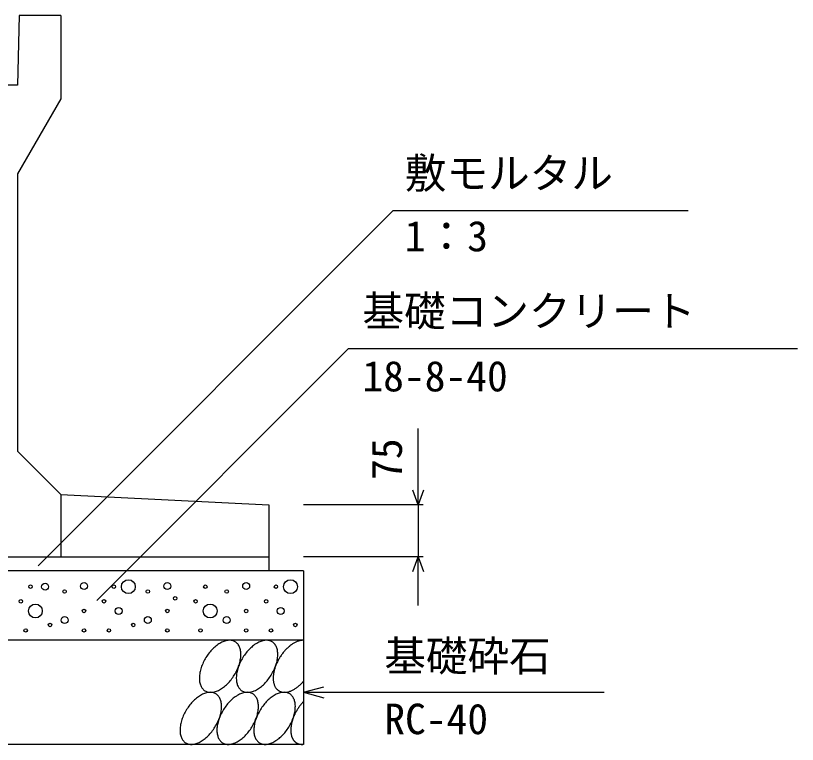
# Model space of a CAD drawing. Units: millimetres, scale not verified. Extents: x -25200 to 25200, y -8910 to 8910.
# Drawn here: x 6862 to 7989, y 2026 to 3076 of the extents above; entities that cross this region are included whole.
import ezdxf
from ezdxf.enums import TextEntityAlignment as Align

# ---------------------------------------------------------------- set-up
doc = ezdxf.new("R2010")
doc.units = ezdxf.units.MM
doc.header["$LTSCALE"] = 30
for name, color, linetype, lineweight in [('0-0_DIM', 7, 'Continuous', 25), ('0-2_HATCH', 6, 'Continuous', 25), ('0-5_OUTLINE', 3, 'Continuous', 25)]:
    doc.layers.add(name, color=color, linetype=linetype, lineweight=lineweight)
doc.styles.add('ＭＳ ゴシック', font='')
doc.styles.get('ＭＳ ゴシック').set_extended_font_data('MS Gothic')

msp = doc.modelspace()

# ---------------------------------------------------------------- linework, layer by layer
at = {"layer": '0-0_DIM'}
for p, q in [((7406.43, 2795.44), (6894.74, 2283.76)), ((7406.43, 2795.44), (7831.73, 2795.44)), ((7342.1, 2596.78), (6979.13, 2233.81)), ((7342.1, 2596.78), (7988.97, 2596.78)), ((7442.28, 2371.3), (7442.28, 2481.19)), ((7449.78, 2371.3), (7277.28, 2371.3)), ((7442.28, 2371.3), (7442.28, 2296.3)), ((7449.78, 2296.3), (7277.28, 2296.3)), ((7442.28, 2226.3), (7442.28, 2296.3)), ((7277.28, 2101.3), (7306.26, 2109.06)), ((7277.28, 2101.3), (7710.59, 2101.3)), ((7277.28, 2101.3), (7306.26, 2093.53))]:
    msp.add_line(p, q, dxfattribs=at)
for points in [[(7449.97, 2392.44), (7442.28, 2371.3), (7434.58, 2392.44)], [(7434.58, 2275.15), (7442.28, 2296.3), (7449.97, 2275.15)]]:
    msp.add_lwpolyline(points, dxfattribs=at)
at = {"layer": '0-2_HATCH'}
for points in [[(7178.78, 2174.08), (7177.78, 2174.66), (7176.68, 2175.15), (7175.58, 2175.56), (7174.38, 2175.87), (7173.18, 2176.1), (7171.98, 2176.23), (7170.68, 2176.28), (7169.38, 2176.23), (7167.98, 2176.1), (7166.58, 2175.87), (7165.18, 2175.56), (7163.78, 2175.15), (7162.38, 2174.66), (7160.88, 2174.09), (7159.48, 2173.42), (7157.98, 2172.68), (7156.48, 2171.85), (7155.08, 2170.94), (7153.58, 2169.96), (7152.08, 2168.9), (7150.68, 2167.77), (7149.28, 2166.56), (7147.88, 2165.29), (7146.48, 2163.96), (7145.08, 2162.57), (7143.78, 2161.12), (7142.48, 2159.61), (7141.18, 2158.06), (7139.98, 2156.46), (7138.78, 2154.81), (7137.68, 2153.13), (7136.58, 2151.41), (7135.48, 2149.66), (7134.48, 2147.89), (7133.58, 2146.09), (7132.68, 2144.28), (7131.88, 2142.45), (7131.08, 2140.62), (7130.38, 2138.78)], [(7231.98, 2174.08), (7230.98, 2174.66), (7229.88, 2175.15), (7228.78, 2175.56), (7227.58, 2175.87), (7226.38, 2176.1), (7225.18, 2176.23), (7223.88, 2176.28), (7222.58, 2176.23), (7221.18, 2176.1), (7219.78, 2175.87), (7218.38, 2175.56), (7216.98, 2175.15), (7215.58, 2174.66), (7214.08, 2174.09), (7212.68, 2173.42), (7211.18, 2172.68), (7209.68, 2171.85), (7208.28, 2170.94), (7206.78, 2169.96), (7205.28, 2168.9), (7203.88, 2167.77), (7202.48, 2166.56), (7201.08, 2165.29), (7199.68, 2163.96), (7198.28, 2162.57), (7196.98, 2161.12), (7195.68, 2159.61), (7194.38, 2158.06), (7193.18, 2156.46), (7191.98, 2154.81), (7190.88, 2153.13), (7189.78, 2151.41), (7188.68, 2149.66), (7187.68, 2147.89), (7186.78, 2146.09), (7185.88, 2144.28), (7185.08, 2142.45), (7184.28, 2140.62), (7183.58, 2138.78)], [(7277.28, 2176.28), (7276.38, 2176.27), (7275.58, 2176.22), (7274.68, 2176.13), (7273.78, 2176.01), (7272.88, 2175.84), (7271.98, 2175.64), (7271.08, 2175.4), (7270.08, 2175.12), (7269.18, 2174.81), (7268.18, 2174.46), (7267.28, 2174.07), (7266.28, 2173.64), (7265.38, 2173.18), (7264.38, 2172.69), (7263.48, 2172.16), (7262.48, 2171.59), (7261.48, 2170.99), (7260.58, 2170.36), (7259.58, 2169.7), (7258.68, 2169), (7257.68, 2168.27), (7256.78, 2167.51), (7255.88, 2166.73), (7254.98, 2165.91), (7253.98, 2165.07), (7253.08, 2164.19), (7252.18, 2163.3), (7251.38, 2162.38), (7250.48, 2161.43), (7249.58, 2160.46), (7248.78, 2159.47), (7247.98, 2158.45), (7247.08, 2157.42), (7246.28, 2156.37), (7245.58, 2155.29), (7244.78, 2154.21), (7244.08, 2153.1), (7243.28, 2151.98), (7242.58, 2150.85)], [(7186.18, 2162.57), (7185.88, 2163.96), (7185.48, 2165.29), (7184.98, 2166.56), (7184.48, 2167.76), (7183.78, 2168.9), (7183.18, 2169.96), (7182.38, 2170.94), (7181.58, 2171.85), (7180.68, 2172.68), (7179.78, 2173.42), (7178.78, 2174.08)], [(7239.48, 2162.57), (7239.08, 2163.96), (7238.68, 2165.29), (7238.18, 2166.56), (7237.68, 2167.76), (7236.98, 2168.9), (7236.38, 2169.96), (7235.58, 2170.94), (7234.78, 2171.85), (7233.88, 2172.68), (7232.98, 2173.42), (7231.98, 2174.08)], [(7153.08, 2103.47), (7154.58, 2104.13), (7156.08, 2104.88), (7157.48, 2105.7), (7158.98, 2106.61), (7160.48, 2107.6), (7161.88, 2108.66), (7163.28, 2109.79), (7164.78, 2110.99), (7166.18, 2112.26), (7167.58, 2113.59), (7168.88, 2114.99), (7170.28, 2116.44), (7171.58, 2117.94), (7172.78, 2119.5), (7174.08, 2121.1), (7175.18, 2122.74), (7176.38, 2124.42), (7177.48, 2126.14), (7178.48, 2127.89), (7179.48, 2129.66), (7180.48, 2131.46), (7181.28, 2133.27), (7182.18, 2135.1), (7182.88, 2136.94), (7183.58, 2138.78), (7184.28, 2140.62), (7184.78, 2142.45), (7185.28, 2144.28), (7185.78, 2146.09), (7186.08, 2147.89), (7186.38, 2149.66), (7186.68, 2151.41), (7186.78, 2153.13), (7186.88, 2154.81), (7186.88, 2156.45), (7186.88, 2158.05), (7186.68, 2159.61), (7186.48, 2161.11), (7186.18, 2162.57)], [(7206.28, 2103.47), (7207.78, 2104.13), (7209.28, 2104.88), (7210.68, 2105.7), (7212.18, 2106.61), (7213.68, 2107.6), (7215.08, 2108.66), (7216.58, 2109.79), (7217.98, 2110.99), (7219.38, 2112.26), (7220.78, 2113.59), (7222.08, 2114.99), (7223.48, 2116.44), (7224.78, 2117.94), (7225.98, 2119.5), (7227.28, 2121.1), (7228.38, 2122.74), (7229.58, 2124.42), (7230.68, 2126.14), (7231.68, 2127.89), (7232.68, 2129.66), (7233.68, 2131.46), (7234.48, 2133.27), (7235.38, 2135.1), (7236.08, 2136.94), (7236.78, 2138.78), (7237.48, 2140.62), (7237.98, 2142.45), (7238.58, 2144.28), (7238.98, 2146.09), (7239.38, 2147.89), (7239.68, 2149.66), (7239.88, 2151.41), (7239.98, 2153.13), (7240.08, 2154.81), (7240.08, 2156.45), (7240.08, 2158.05), (7239.88, 2159.61), (7239.68, 2161.11), (7239.48, 2162.57)], [(7242.58, 2150.85), (7241.98, 2149.71), (7241.28, 2148.55), (7240.68, 2147.38), (7240.08, 2146.21), (7239.48, 2145.03), (7238.88, 2143.84), (7238.38, 2142.64), (7237.88, 2141.45), (7237.38, 2140.25), (7236.88, 2139.04), (7236.48, 2137.84), (7236.08, 2136.64), (7235.68, 2135.44), (7235.38, 2134.24), (7235.08, 2133.05), (7234.78, 2131.87), (7234.48, 2130.69), (7234.28, 2129.52), (7234.08, 2128.36), (7233.88, 2127.21), (7233.78, 2126.07), (7233.68, 2124.94), (7233.58, 2123.83), (7233.58, 2122.74), (7233.48, 2121.66), (7233.58, 2120.6), (7233.58, 2119.56), (7233.68, 2118.53), (7233.78, 2117.53), (7233.88, 2116.55), (7234.08, 2115.59), (7234.28, 2114.66), (7234.48, 2113.75), (7234.78, 2112.87), (7235.08, 2112.01), (7235.38, 2111.18), (7235.68, 2110.38), (7236.08, 2109.61), (7236.48, 2108.87)], [(7130.38, 2138.78), (7129.78, 2136.94), (7129.18, 2135.1), (7128.68, 2133.28), (7128.28, 2131.46), (7127.88, 2129.67), (7127.58, 2127.89), (7127.38, 2126.15), (7127.18, 2124.43), (7127.08, 2122.75), (7127.08, 2121.1), (7127.18, 2119.5), (7127.28, 2117.94), (7127.48, 2116.44), (7127.78, 2114.99), (7128.08, 2113.59), (7128.58, 2112.26), (7128.98, 2110.99), (7129.58, 2109.79), (7130.18, 2108.66), (7130.88, 2107.6), (7131.58, 2106.61), (7132.38, 2105.71), (7133.28, 2104.88), (7134.18, 2104.13), (7135.18, 2103.47), (7136.18, 2102.89), (7137.28, 2102.4), (7138.38, 2102), (7139.58, 2101.68), (7140.78, 2101.46), (7142.08, 2101.32), (7143.38, 2101.28), (7144.68, 2101.32), (7145.98, 2101.46), (7147.38, 2101.68), (7148.78, 2102), (7150.18, 2102.4), (7151.68, 2102.89), (7153.08, 2103.47)], [(7183.58, 2138.78), (7182.98, 2136.94), (7182.38, 2135.1), (7181.88, 2133.28), (7181.48, 2131.46), (7181.08, 2129.67), (7180.78, 2127.89), (7180.58, 2126.15), (7180.38, 2124.43), (7180.28, 2122.75), (7180.28, 2121.1), (7180.38, 2119.5), (7180.48, 2117.94), (7180.68, 2116.44), (7180.98, 2114.99), (7181.38, 2113.59), (7181.78, 2112.26), (7182.28, 2110.99), (7182.78, 2109.79), (7183.38, 2108.66), (7184.08, 2107.6), (7184.78, 2106.61), (7185.68, 2105.71), (7186.48, 2104.88), (7187.38, 2104.13), (7188.38, 2103.47), (7189.38, 2102.89), (7190.48, 2102.4), (7191.68, 2102), (7192.78, 2101.68), (7193.98, 2101.46), (7195.28, 2101.32), (7196.58, 2101.28), (7197.88, 2101.32), (7199.28, 2101.46), (7200.58, 2101.68), (7201.98, 2102), (7203.48, 2102.4), (7204.88, 2102.89), (7206.28, 2103.47)], [(7236.48, 2108.87), (7236.88, 2108.16), (7237.38, 2107.48), (7237.88, 2106.84), (7238.38, 2106.22), (7238.88, 2105.64), (7239.48, 2105.1), (7240.08, 2104.59), (7240.68, 2104.11), (7241.28, 2103.67), (7241.98, 2103.26), (7242.58, 2102.9), (7243.28, 2102.57), (7244.08, 2102.27), (7244.78, 2102.01), (7245.58, 2101.8), (7246.28, 2101.62), (7247.08, 2101.47), (7247.98, 2101.37), (7248.78, 2101.3), (7249.58, 2101.28), (7250.48, 2101.29), (7251.38, 2101.34), (7252.18, 2101.43), (7253.08, 2101.56), (7253.98, 2101.72), (7254.98, 2101.92), (7255.88, 2102.17), (7256.78, 2102.45), (7257.68, 2102.76), (7258.68, 2103.12), (7259.58, 2103.51), (7260.58, 2103.93), (7261.48, 2104.4), (7262.48, 2104.89), (7263.48, 2105.43), (7264.38, 2105.99), (7265.38, 2106.59), (7266.28, 2107.23), (7267.28, 2107.89)], [(7267.28, 2107.89), (7268.18, 2108.59), (7269.18, 2109.32), (7270.08, 2110.08), (7271.08, 2110.87), (7271.98, 2111.69), (7272.88, 2112.53), (7273.78, 2113.4), (7274.68, 2114.3), (7275.58, 2115.23), (7276.38, 2116.17), (7277.28, 2117.14)], [(7150.98, 2099.09), (7149.88, 2099.67), (7148.78, 2100.16), (7147.68, 2100.57), (7146.48, 2100.88), (7145.28, 2101.11), (7144.08, 2101.24), (7142.78, 2101.29), (7141.48, 2101.24), (7140.08, 2101.11), (7138.68, 2100.88), (7137.28, 2100.57), (7135.88, 2100.16), (7134.48, 2099.67), (7132.98, 2099.1), (7131.58, 2098.43), (7130.08, 2097.69), (7128.58, 2096.86), (7127.18, 2095.95), (7125.68, 2094.97), (7124.28, 2093.91), (7122.78, 2092.78), (7121.38, 2091.57), (7119.98, 2090.3), (7118.58, 2088.97), (7117.18, 2087.58), (7115.88, 2086.13), (7114.58, 2084.62), (7113.28, 2083.07), (7112.08, 2081.47), (7110.88, 2079.82), (7109.78, 2078.14), (7108.68, 2076.42), (7107.58, 2074.67), (7106.58, 2072.9), (7105.68, 2071.1), (7104.78, 2069.29), (7103.98, 2067.46), (7103.18, 2065.63), (7102.48, 2063.79)], [(7158.38, 2087.57), (7157.98, 2088.97), (7157.58, 2090.3), (7157.08, 2091.57), (7156.58, 2092.77), (7155.88, 2093.91), (7155.28, 2094.97), (7154.48, 2095.95), (7153.68, 2096.86), (7152.78, 2097.69), (7151.88, 2098.43), (7150.98, 2099.09)], [(7204.18, 2099.09), (7203.08, 2099.67), (7201.98, 2100.16), (7200.88, 2100.57), (7199.78, 2100.88), (7198.48, 2101.11), (7197.28, 2101.24), (7195.98, 2101.29), (7194.68, 2101.24), (7193.28, 2101.11), (7191.88, 2100.88), (7190.48, 2100.57), (7189.08, 2100.16), (7187.68, 2099.67), (7186.18, 2099.1), (7184.78, 2098.43), (7183.28, 2097.69), (7181.78, 2096.86), (7180.38, 2095.95), (7178.88, 2094.97), (7177.48, 2093.91), (7175.98, 2092.78), (7174.58, 2091.57), (7173.18, 2090.3), (7171.78, 2088.97), (7170.38, 2087.58), (7169.08, 2086.13), (7167.78, 2084.62), (7166.48, 2083.07), (7165.28, 2081.47), (7164.08, 2079.82), (7162.98, 2078.14), (7161.88, 2076.42), (7160.78, 2074.67), (7159.88, 2072.9), (7158.88, 2071.1), (7157.98, 2069.29), (7157.18, 2067.46), (7156.38, 2065.63), (7155.68, 2063.79)], [(7211.58, 2087.57), (7211.18, 2088.97), (7210.78, 2090.3), (7210.28, 2091.57), (7209.78, 2092.77), (7209.18, 2093.91), (7208.48, 2094.97), (7207.68, 2095.95), (7206.88, 2096.86), (7206.08, 2097.69), (7205.08, 2098.43), (7204.18, 2099.09)], [(7257.38, 2099.09), (7256.28, 2099.67), (7255.28, 2100.16), (7254.08, 2100.57), (7252.98, 2100.88), (7251.68, 2101.11), (7250.48, 2101.24), (7249.18, 2101.29), (7247.88, 2101.24), (7246.48, 2101.11), (7245.18, 2100.88), (7243.78, 2100.57), (7242.28, 2100.16), (7240.88, 2099.67), (7239.38, 2099.1), (7237.98, 2098.43), (7236.48, 2097.69), (7235.08, 2096.86), (7233.58, 2095.95), (7232.08, 2094.97), (7230.68, 2093.91), (7229.18, 2092.78), (7227.78, 2091.57), (7226.38, 2090.3), (7224.98, 2088.97), (7223.58, 2087.58), (7222.28, 2086.13), (7220.98, 2084.62), (7219.78, 2083.07), (7218.48, 2081.47), (7217.28, 2079.82), (7216.18, 2078.14), (7215.08, 2076.42), (7214.08, 2074.67), (7213.08, 2072.9), (7212.08, 2071.1), (7211.18, 2069.29), (7210.38, 2067.46), (7209.68, 2065.63), (7208.88, 2063.79)], [(7264.78, 2087.57), (7264.38, 2088.97), (7263.98, 2090.3), (7263.48, 2091.57), (7262.98, 2092.77), (7262.38, 2093.91), (7261.68, 2094.97), (7260.88, 2095.95), (7260.08, 2096.86), (7259.28, 2097.69), (7258.28, 2098.43), (7257.38, 2099.09)], [(7125.18, 2028.48), (7126.68, 2029.14), (7128.18, 2029.89), (7129.58, 2030.71), (7131.08, 2031.62), (7132.58, 2032.61), (7133.98, 2033.67), (7135.48, 2034.8), (7136.88, 2036), (7138.28, 2037.27), (7139.68, 2038.6), (7140.98, 2040), (7142.38, 2041.45), (7143.68, 2042.95), (7144.88, 2044.51), (7146.18, 2046.11), (7147.28, 2047.75), (7148.48, 2049.43), (7149.58, 2051.15), (7150.58, 2052.9), (7151.58, 2054.67), (7152.58, 2056.47), (7153.38, 2058.28), (7154.28, 2060.11), (7154.98, 2061.94), (7155.68, 2063.78), (7156.38, 2065.62), (7156.88, 2067.46), (7157.48, 2069.29), (7157.88, 2071.1), (7158.28, 2072.9), (7158.58, 2074.67), (7158.78, 2076.42), (7158.88, 2078.14), (7158.98, 2079.82), (7158.98, 2081.46), (7158.98, 2083.06), (7158.78, 2084.62), (7158.58, 2086.12), (7158.38, 2087.57)], [(7178.48, 2028.48), (7179.88, 2029.14), (7181.38, 2029.89), (7182.78, 2030.71), (7184.28, 2031.62), (7185.78, 2032.61), (7187.18, 2033.67), (7188.68, 2034.8), (7190.08, 2036), (7191.48, 2037.27), (7192.88, 2038.6), (7194.18, 2040), (7195.58, 2041.45), (7196.88, 2042.95), (7198.08, 2044.51), (7199.38, 2046.11), (7200.58, 2047.75), (7201.68, 2049.43), (7202.78, 2051.15), (7203.78, 2052.9), (7204.78, 2054.67), (7205.78, 2056.47), (7206.68, 2058.28), (7207.48, 2060.11), (7208.18, 2061.94), (7208.88, 2063.78), (7209.58, 2065.62), (7210.18, 2067.46), (7210.68, 2069.29), (7211.08, 2071.1), (7211.48, 2072.9), (7211.78, 2074.67), (7211.98, 2076.42), (7212.08, 2078.14), (7212.18, 2079.82), (7212.18, 2081.46), (7212.18, 2083.06), (7211.98, 2084.62), (7211.78, 2086.12), (7211.58, 2087.57)], [(7231.68, 2028.48), (7233.08, 2029.14), (7234.58, 2029.89), (7236.08, 2030.71), (7237.48, 2031.62), (7238.98, 2032.61), (7240.38, 2033.67), (7241.88, 2034.8), (7243.28, 2036), (7244.68, 2037.27), (7246.08, 2038.6), (7247.48, 2040), (7248.78, 2041.45), (7250.08, 2042.95), (7251.38, 2044.51), (7252.58, 2046.11), (7253.78, 2047.75), (7254.88, 2049.43), (7255.98, 2051.15), (7256.98, 2052.9), (7257.98, 2054.67), (7258.98, 2056.47), (7259.88, 2058.28), (7260.68, 2060.11), (7261.48, 2061.94), (7262.18, 2063.78), (7262.78, 2065.62), (7263.38, 2067.46), (7263.88, 2069.29), (7264.28, 2071.1), (7264.68, 2072.9), (7264.98, 2074.67), (7265.18, 2076.42), (7265.38, 2078.14), (7265.38, 2079.82), (7265.48, 2081.46), (7265.38, 2083.06), (7265.28, 2084.62), (7265.08, 2086.12), (7264.78, 2087.57)], [(7277.28, 2088.04), (7276.78, 2087.51), (7276.28, 2086.97), (7275.78, 2086.43), (7275.28, 2085.87), (7274.78, 2085.31), (7274.28, 2084.74), (7273.78, 2084.17), (7273.38, 2083.59), (7272.88, 2083), (7272.38, 2082.4), (7271.98, 2081.8), (7271.48, 2081.19), (7271.08, 2080.58), (7270.58, 2079.96), (7270.18, 2079.33), (7269.78, 2078.7), (7269.38, 2078.07), (7268.88, 2077.43), (7268.48, 2076.78), (7268.08, 2076.13), (7267.68, 2075.48), (7267.38, 2074.82), (7266.98, 2074.16), (7266.58, 2073.49), (7266.18, 2072.83), (7265.88, 2072.16), (7265.48, 2071.48), (7265.18, 2070.8), (7264.78, 2070.13), (7264.48, 2069.45), (7264.18, 2068.76), (7263.88, 2068.08), (7263.58, 2067.39), (7263.28, 2066.7), (7262.98, 2066.02), (7262.68, 2065.33), (7262.48, 2064.64), (7262.18, 2063.95), (7261.98, 2063.26)], [(7102.48, 2063.79), (7101.88, 2061.95), (7101.28, 2060.11), (7100.78, 2058.29), (7100.38, 2056.47), (7099.98, 2054.68), (7099.68, 2052.9), (7099.48, 2051.15), (7099.28, 2049.44), (7099.18, 2047.75), (7099.18, 2046.11), (7099.28, 2044.51), (7099.38, 2042.95), (7099.58, 2041.45), (7099.88, 2040), (7100.28, 2038.6), (7100.68, 2037.27), (7101.18, 2036), (7101.68, 2034.8), (7102.28, 2033.67), (7102.98, 2032.61), (7103.78, 2031.62), (7104.58, 2030.72), (7105.38, 2029.89), (7106.28, 2029.14), (7107.28, 2028.48), (7108.38, 2027.9), (7109.38, 2027.41), (7110.58, 2027.01), (7111.68, 2026.69), (7112.88, 2026.47), (7114.18, 2026.33), (7115.48, 2026.29), (7116.78, 2026.33), (7118.18, 2026.47), (7119.48, 2026.69), (7120.88, 2027.01), (7122.38, 2027.41), (7123.78, 2027.9), (7125.18, 2028.48)], [(7155.68, 2063.79), (7155.08, 2061.95), (7154.48, 2060.11), (7153.98, 2058.29), (7153.58, 2056.47), (7153.18, 2054.68), (7152.88, 2052.9), (7152.68, 2051.15), (7152.48, 2049.44), (7152.48, 2047.75), (7152.38, 2046.11), (7152.48, 2044.51), (7152.58, 2042.95), (7152.78, 2041.45), (7153.08, 2040), (7153.48, 2038.6), (7153.88, 2037.27), (7154.38, 2036), (7154.88, 2034.8), (7155.48, 2033.67), (7156.18, 2032.61), (7156.98, 2031.62), (7157.78, 2030.72), (7158.58, 2029.89), (7159.58, 2029.14), (7160.48, 2028.48), (7161.58, 2027.9), (7162.58, 2027.41), (7163.78, 2027.01), (7164.88, 2026.69), (7166.18, 2026.47), (7167.38, 2026.33), (7168.68, 2026.29), (7169.98, 2026.33), (7171.38, 2026.47), (7172.68, 2026.69), (7174.08, 2027.01), (7175.58, 2027.41), (7176.98, 2027.9), (7178.48, 2028.48)], [(7208.88, 2063.79), (7208.28, 2061.95), (7207.68, 2060.11), (7207.18, 2058.29), (7206.78, 2056.47), (7206.38, 2054.68), (7206.08, 2052.9), (7205.88, 2051.15), (7205.78, 2049.44), (7205.68, 2047.75), (7205.68, 2046.11), (7205.68, 2044.51), (7205.78, 2042.95), (7206.08, 2041.45), (7206.28, 2040), (7206.68, 2038.6), (7207.08, 2037.27), (7207.58, 2036), (7208.08, 2034.8), (7208.68, 2033.67), (7209.38, 2032.61), (7210.18, 2031.62), (7210.98, 2030.72), (7211.78, 2029.89), (7212.78, 2029.14), (7213.68, 2028.48), (7214.78, 2027.9), (7215.78, 2027.41), (7216.98, 2027.01), (7218.08, 2026.69), (7219.38, 2026.47), (7220.58, 2026.33), (7221.88, 2026.29), (7223.18, 2026.33), (7224.58, 2026.47), (7225.98, 2026.69), (7227.38, 2027.01), (7228.78, 2027.41), (7230.18, 2027.9), (7231.68, 2028.48)], [(7261.98, 2063.26), (7261.68, 2062.57), (7261.48, 2061.88), (7261.28, 2061.19), (7261.08, 2060.5), (7260.88, 2059.82), (7260.68, 2059.13), (7260.48, 2058.45), (7260.28, 2057.77), (7260.08, 2057.09), (7259.98, 2056.41), (7259.78, 2055.73), (7259.68, 2055.06), (7259.58, 2054.39), (7259.48, 2053.72), (7259.38, 2053.06), (7259.28, 2052.4), (7259.18, 2051.75), (7259.08, 2051.1), (7258.98, 2050.45), (7258.98, 2049.81), (7258.88, 2049.17), (7258.88, 2048.54), (7258.88, 2047.91), (7258.88, 2047.29), (7258.88, 2046.67), (7258.88, 2046.06), (7258.88, 2045.45), (7258.88, 2044.85), (7258.88, 2044.26), (7258.98, 2043.68), (7258.98, 2043.1), (7259.08, 2042.53), (7259.18, 2041.96), (7259.28, 2041.4), (7259.38, 2040.85), (7259.48, 2040.31), (7259.58, 2039.78), (7259.68, 2039.25), (7259.78, 2038.73)], [(7259.78, 2038.73), (7259.98, 2038.23), (7260.08, 2037.73), (7260.28, 2037.23), (7260.48, 2036.75), (7260.68, 2036.28), (7260.88, 2035.81), (7261.08, 2035.36), (7261.28, 2034.91), (7261.48, 2034.48), (7261.68, 2034.05), (7261.98, 2033.64), (7262.18, 2033.23), (7262.48, 2032.84), (7262.68, 2032.45), (7262.98, 2032.08), (7263.28, 2031.72), (7263.58, 2031.36), (7263.88, 2031.02), (7264.18, 2030.69), (7264.48, 2030.37), (7264.78, 2030.07), (7265.18, 2029.77), (7265.48, 2029.49), (7265.88, 2029.21), (7266.18, 2028.95), (7266.58, 2028.7), (7266.98, 2028.46), (7267.38, 2028.24), (7267.68, 2028.03), (7268.08, 2027.82), (7268.48, 2027.63), (7268.88, 2027.46), (7269.38, 2027.29), (7269.78, 2027.14), (7270.18, 2027), (7270.58, 2026.87), (7271.08, 2026.76), (7271.48, 2026.65), (7271.98, 2026.56)], [(7271.98, 2026.56), (7272.38, 2026.49), (7272.88, 2026.42), (7273.38, 2026.37), (7273.78, 2026.33), (7274.28, 2026.3), (7274.78, 2026.29), (7275.28, 2026.29), (7275.78, 2026.3), (7276.28, 2026.32), (7276.78, 2026.36), (7277.28, 2026.41)]]:
    msp.add_lwpolyline(points, dxfattribs=at)
for centre, radius in [((6883.75, 2253.47), 2.5), ((6904.78, 2253.47), 5), ((6960.85, 2254.35), 5), ((7003.75, 2253.47), 2.5), ((7024.78, 2253.47), 10), ((7080.85, 2254.35), 5), ((7135.67, 2253.47), 2.5), ((7194.52, 2254.35), 5), ((7237.41, 2253.47), 2.5), ((7258.44, 2253.47), 10), ((6932.81, 2246.47), 2.5), ((7052.81, 2246.47), 2.5), ((7166.48, 2246.47), 2.5), ((6869.73, 2232.46), 2.5), ((6989.73, 2232.46), 2.5), ((7092.19, 2236.78), 2.5), ((7121.65, 2232.46), 2.5), ((7223.39, 2232.46), 2.5), ((6890.76, 2218.46), 10), ((6960.85, 2218.46), 2.5), ((7010.76, 2218.46), 5), ((7080.85, 2218.46), 2.5), ((7142.68, 2218.46), 10), ((7194.52, 2218.46), 2.5), ((7244.42, 2218.46), 5), ((6932.81, 2205.32), 5), ((7052.81, 2205.32), 5), ((7166.48, 2205.32), 5), ((6911.78, 2198.32), 2.5), ((7031.78, 2198.32), 2.5), ((7265.45, 2198.32), 2.5), ((6876.74, 2190.44), 2.5), ((6960.85, 2190.44), 2.5), ((6996.74, 2190.44), 2.5), ((7080.85, 2190.44), 2.5), ((7128.66, 2190.44), 2.5), ((7194.52, 2190.44), 2.5), ((7230.4, 2190.44), 2.5)]:
    msp.add_circle(centre, radius, dxfattribs=at)
at = {"layer": '0-5_OUTLINE'}
for p, q in [((6867.28, 3076.3), (6864.78, 2976.3)), ((6927.28, 3076.3), (6867.28, 3076.3)), ((6864.78, 2976.3), (6809.78, 2976.3)), ((6927.28, 2386.3), (6864.78, 2448.8)), ((6927.28, 2386.3), (6927.28, 2296.3)), ((6927.28, 2386.3), (7227.28, 2371.3)), ((7227.28, 2371.3), (7227.28, 2276.3)), ((6392.28, 2296.3), (7227.28, 2296.3)), ((7277.28, 2276.3), (6342.28, 2276.3)), ((7277.28, 2276.3), (7277.28, 2026.3)), ((7277.28, 2176.3), (6342.28, 2176.3)), ((7277.28, 2026.3), (6342.28, 2026.3))]:
    msp.add_line(p, q, dxfattribs=at)
msp.add_lwpolyline([(6927.28, 3076.3), (6927.28, 2956.3), (6864.78, 2848.3), (6864.78, 2448.8)], dxfattribs=at)

# ---------------------------------------------------------------- texts
at = {"layer": '0-0_DIM', "style": 'ＭＳ ゴシック'}
for s, p in [('敷モルタル', (7423.17, 2814.18)), ('1：3', (7423.17, 2723.49)), ('基礎コンクリート', (7362.1, 2615.51)), ('18-8-40', (7362.1, 2521.7)), ('基礎砕石', (7393.6, 2118.47)), ('RC-40', (7393.6, 2027.78))]:
    msp.add_text(s, height=43.99, dxfattribs=at).set_placement(p, align=Align.BOTTOM_LEFT)
msp.add_text('75', height=43.99, rotation=90, dxfattribs=at).set_placement((7432.28, 2407.3), align=Align.BOTTOM_LEFT)

doc.saveas('drawing.dxf')
